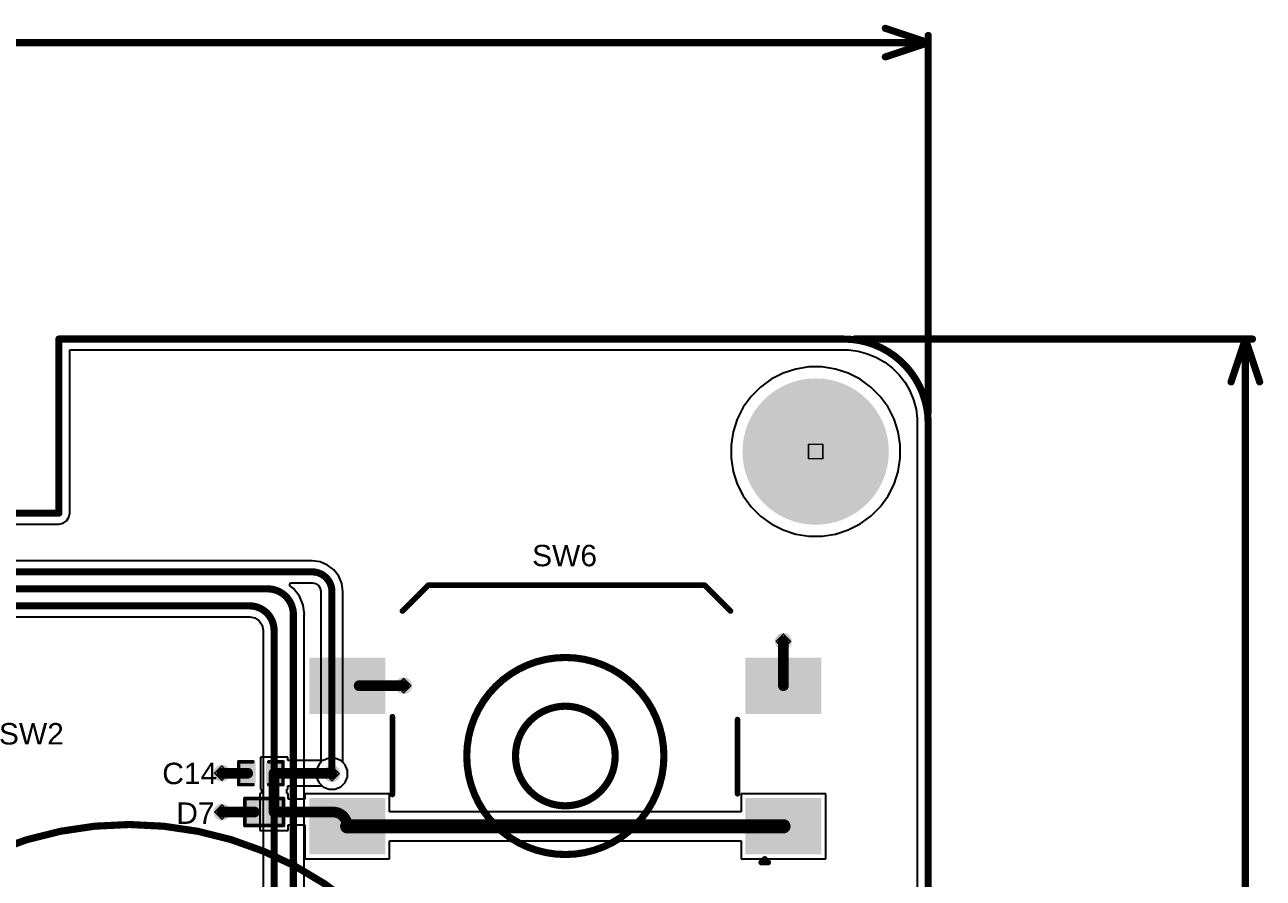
# Model space of a CAD drawing. Header units: inches. Extents: x -4 to 238, y -5 to 115.
# Drawn here: x 73.89 to 117.91, y 36.33 to 66.68 of the extents above; entities that cross this region are included whole.
import ezdxf

# ---------------------------------------------------------------- set-up
doc = ezdxf.new("R2010")
doc.units = ezdxf.units.IN
for name, color, linetype in [('Board Outline', 216, 'Continuous'), ('Bottom Layer', 5, 'Continuous'), ('Bottom Solder', 6, 'Continuous'), ('Dimensions', 6, 'Continuous'), ('Drill Drawing', 1, 'Continuous'), ('Mechanical 13', 56, 'Continuous'), ('Multi-Layer', 9, 'Continuous'), ('Pad Holes', 156, 'Continuous'), ('Top Layer', 1, 'Continuous'), ('Top Overlay', 2, 'Continuous'), ('Top Paste', 8, 'Continuous'), ('Top Solder', 216, 'Continuous'), ('Via Holes', 16, 'Continuous')]:
    doc.layers.add(name, color=color, linetype=linetype)
doc.styles.add('Arial', font='', dxfattribs={"height": 0.2})
doc.styles.get('Arial').set_extended_font_data('Arial')

# ---------------------------------------------------------------- blocks, each defined once
blk = doc.blocks.new('TL3300CF160Q__17')
at = {"layer": 'Top Layer'}
for points in [[(-6.5, 1.6), (-9, 1.6), (-9, 3.4), (-6.5, 3.4)], [(9, 1.6), (6.5, 1.6), (6.5, 3.4), (9, 3.4)], [(-6.5, -3.4), (-9, -3.4), (-9, -1.6), (-6.5, -1.6)], [(9, -3.4), (6.5, -3.4), (6.5, -1.6), (9, -1.6)]]:
    blk.add_hatch(color=1, dxfattribs=at).paths.add_polyline_path(points)
at = {"layer": 'Top Paste'}
for points in [[(-6.5, 1.6), (-9, 1.6), (-9, 3.4), (-6.5, 3.4)], [(9, 1.6), (6.5, 1.6), (6.5, 3.4), (9, 3.4)], [(-6.5, -3.4), (-9, -3.4), (-9, -1.6), (-6.5, -1.6)], [(9, -3.4), (6.5, -3.4), (6.5, -1.6), (9, -1.6)]]:
    blk.add_hatch(color=8, dxfattribs=at).paths.add_polyline_path(points)
at = {"layer": 'Top Solder'}
for points in [[(-6.398, 1.498), (-9.102, 1.498), (-9.102, 3.502), (-6.398, 3.502)], [(9.102, 1.498), (6.398, 1.498), (6.398, 3.502), (9.102, 3.502)], [(-6.398, -3.502), (-9.102, -3.502), (-9.102, -1.498), (-6.398, -1.498)], [(9.102, -3.502), (6.398, -3.502), (6.398, -1.498), (9.102, -1.498)]]:
    blk.add_hatch(color=216, dxfattribs=at).paths.add_polyline_path(points)
at = {"layer": 'Top Overlay'}
for points in [[(-4.953, 6.121, 0.2, 0.2, 0), (-5.867, 5.207, 0.2, 0.2, 0)], [(4.877, 6.121, 0.2, 0.2, 0), (-4.953, 6.121, 0.2, 0.2, 0)], [(5.791, 5.207, 0.2, 0.2, 0), (4.877, 6.121, 0.2, 0.2, 0)], [(-7.087, 3.658, 0.2, 0.2, 0), (-7.214, 3.785, 0.2, 0.2, 0)], [(-6.96, 3.785, 0.2, 0.2, 0), (-7.214, 3.785, 0.2, 0.2, 0)], [(-6.96, 3.785, 0.2, 0.2, 0), (-7.087, 3.658, 0.2, 0.2, 0)], [(-6.121, 1.342, 0.2, 0.2, 0), (-6.121, -1.295, 0.2, 0.2, 0)], [(6.147, 1.368, 0.2, 0.2, 0), (6.147, -1.397, 0.2, 0.2, 0)], [(-4.953, -6.071, 0.2, 0.2, 0), (-5.867, -5.156, 0.2, 0.2, 0)], [(5.791, -5.156, 0.2, 0.2, 0), (4.877, -6.071, 0.2, 0.2, 0)], [(4.877, -6.071, 0.2, 0.2, 0), (-4.953, -6.071, 0.2, 0.2, 0)]]:
    blk.add_lwpolyline(points, format="xyseb", dxfattribs=at)
for points in [[(-5.003, 6.121, 0.1, 0.1, 1), (-4.903, 6.121, 0.1, 0.1, 1)], [(-5.003, 6.121, 0.1, 0.1, 1), (-4.903, 6.121, 0.1, 0.1, 1)], [(4.827, 6.121, 0.1, 0.1, 1), (4.927, 6.121, 0.1, 0.1, 1)], [(4.827, 6.121, 0.1, 0.1, 1), (4.927, 6.121, 0.1, 0.1, 1)], [(-5.917, 5.207, 0.1, 0.1, 1), (-5.817, 5.207, 0.1, 0.1, 1)], [(5.741, 5.207, 0.1, 0.1, 1), (5.841, 5.207, 0.1, 0.1, 1)], [(-7.264, 3.785, 0.1, 0.1, 1), (-7.164, 3.785, 0.1, 0.1, 1)], [(-7.264, 3.785, 0.1, 0.1, 1), (-7.164, 3.785, 0.1, 0.1, 1)], [(-7.137, 3.658, 0.1, 0.1, 1), (-7.037, 3.658, 0.1, 0.1, 1)], [(-7.137, 3.658, 0.1, 0.1, 1), (-7.037, 3.658, 0.1, 0.1, 1)], [(-7.01, 3.785, 0.1, 0.1, 1), (-6.91, 3.785, 0.1, 0.1, 1)], [(-7.01, 3.785, 0.1, 0.1, 1), (-6.91, 3.785, 0.1, 0.1, 1)], [(3.503, 0, 0.254, 0.254, 1), (-3.503, 0, 0.254, 0.254, 1)], [(1.771, 0, 0.254, 0.254, 1), (-1.771, 0, 0.254, 0.254, 1)], [(-6.171, 1.342, 0.1, 0.1, 1), (-6.071, 1.342, 0.1, 0.1, 1)], [(6.097, 1.368, 0.1, 0.1, 1), (6.197, 1.368, 0.1, 0.1, 1)], [(-3.567, 0, 0.127, 0.127, 1), (-3.44, 0, 0.127, 0.127, 1)], [(-1.834, 0, 0.127, 0.127, 1), (-1.707, 0, 0.127, 0.127, 1)], [(1.707, 0, 0.127, 0.127, 1), (1.834, 0, 0.127, 0.127, 1)], [(3.44, 0, 0.127, 0.127, 1), (3.567, 0, 0.127, 0.127, 1)], [(-6.171, -1.295, 0.1, 0.1, 1), (-6.071, -1.295, 0.1, 0.1, 1)], [(6.097, -1.397, 0.1, 0.1, 1), (6.197, -1.397, 0.1, 0.1, 1)], [(-5.917, -5.156, 0.1, 0.1, 1), (-5.817, -5.156, 0.1, 0.1, 1)], [(5.741, -5.156, 0.1, 0.1, 1), (5.841, -5.156, 0.1, 0.1, 1)], [(-5.003, -6.071, 0.1, 0.1, 1), (-4.903, -6.071, 0.1, 0.1, 1)], [(-5.003, -6.071, 0.1, 0.1, 1), (-4.903, -6.071, 0.1, 0.1, 1)], [(4.827, -6.071, 0.1, 0.1, 1), (4.927, -6.071, 0.1, 0.1, 1)], [(4.827, -6.071, 0.1, 0.1, 1), (4.927, -6.071, 0.1, 0.1, 1)]]:
    blk.add_lwpolyline(points, format="xyseb", close=True, dxfattribs=at)
blk = doc.blocks.new('SOD_882_B__D___________68')
at = {"layer": 'Top Layer'}
for points in [[(-0.1, -0.4), (-0.6, -0.4), (-0.6, 0.4), (-0.1, 0.4)], [(0.6, -0.4), (0.1, -0.4), (0.1, 0.4), (0.6, 0.4)]]:
    blk.add_hatch(color=1, dxfattribs=at).paths.add_polyline_path(points)
at = {"layer": 'Top Paste'}
for points in [[(-0.1, -0.4), (-0.6, -0.4), (-0.6, 0.4), (-0.1, 0.4)], [(0.6, -0.4), (0.1, -0.4), (0.1, 0.4), (0.6, 0.4)]]:
    blk.add_hatch(color=8, dxfattribs=at).paths.add_polyline_path(points)
at = {"layer": 'Top Solder'}
for points in [[(-0.045, -0.455), (-0.655, -0.455), (-0.655, 0.455), (-0.045, 0.455)], [(0.655, -0.455), (0.045, -0.455), (0.045, 0.455), (0.655, 0.455)]]:
    blk.add_hatch(color=216, dxfattribs=at).paths.add_polyline_path(points)
at = {"layer": 'Top Overlay'}
for points in [[(-0.686, -0.483, 0.127, 0.127, 0), (-0.686, 0.483, 0.127, 0.127, 0)], [(-0.686, 0.483, 0.127, 0.127, 0), (0.686, 0.483, 0.127, 0.127, 0)], [(0.686, -0.483, 0.127, 0.127, 0), (0.686, 0.483, 0.127, 0.127, 0)], [(-0.686, -0.483, 0.127, 0.127, 0), (0.686, -0.483, 0.127, 0.127, 0)]]:
    blk.add_lwpolyline(points, format="xyseb", dxfattribs=at)
for points in [[(-0.718, 0.483, 0.0635, 0.0635, 1), (-0.654, 0.483, 0.0635, 0.0635, 1)], [(-0.718, 0.483, 0.0635, 0.0635, 1), (-0.654, 0.483, 0.0635, 0.0635, 1)], [(0.654, 0.483, 0.0635, 0.0635, 1), (0.718, 0.483, 0.0635, 0.0635, 1)], [(0.654, 0.483, 0.0635, 0.0635, 1), (0.718, 0.483, 0.0635, 0.0635, 1)], [(-0.718, -0.483, 0.0635, 0.0635, 1), (-0.654, -0.483, 0.0635, 0.0635, 1)], [(-0.718, -0.483, 0.0635, 0.0635, 1), (-0.654, -0.483, 0.0635, 0.0635, 1)], [(0.654, -0.483, 0.0635, 0.0635, 1), (0.718, -0.483, 0.0635, 0.0635, 1)], [(0.654, -0.483, 0.0635, 0.0635, 1), (0.718, -0.483, 0.0635, 0.0635, 1)]]:
    blk.add_lwpolyline(points, format="xyseb", close=True, dxfattribs=at)
blk = doc.blocks.new('C___0402_76')
at = {"layer": 'Top Layer'}
for points in [[(-0.699, -0.318), (-0.699, 0.318), (-0.241, 0.318), (-0.241, -0.318)], [(0.241, -0.318), (0.241, 0.318), (0.699, 0.318), (0.699, -0.318)]]:
    blk.add_hatch(color=1, dxfattribs=at).paths.add_polyline_path(points)
at = {"layer": 'Top Paste'}
for points in [[(-0.699, -0.318), (-0.699, 0.318), (-0.241, 0.318), (-0.241, -0.318)], [(0.241, -0.318), (0.241, 0.318), (0.699, 0.318), (0.699, -0.318)]]:
    blk.add_hatch(color=8, dxfattribs=at).paths.add_polyline_path(points)
at = {"layer": 'Top Solder'}
for points in [[(-0.759, -0.377), (-0.759, 0.377), (-0.181, 0.377), (-0.181, -0.377)], [(0.181, -0.377), (0.181, 0.377), (0.758, 0.377), (0.758, -0.377)]]:
    blk.add_hatch(color=216, dxfattribs=at).paths.add_polyline_path(points)
at = {"layer": 'Top Overlay'}
for points in [[(-0.787, -0.406, 0.127, 0.127, 0), (-0.787, 0.406, 0.127, 0.127, 0)], [(-0.787, 0.406, 0.127, 0.127, 0), (-0.279, 0.406, 0.127, 0.127, 0)], [(0.279, 0.406, 0.127, 0.127, 0), (0.787, 0.406, 0.127, 0.127, 0)], [(0.787, -0.406, 0.127, 0.127, 0), (0.787, 0.406, 0.127, 0.127, 0)], [(-0.787, -0.406, 0.127, 0.127, 0), (-0.279, -0.406, 0.127, 0.127, 0)], [(0.279, -0.406, 0.127, 0.127, 0), (0.787, -0.406, 0.127, 0.127, 0)]]:
    blk.add_lwpolyline(points, format="xyseb", dxfattribs=at)
for points in [[(-0.819, 0.406, 0.0635, 0.0635, 1), (-0.756, 0.406, 0.0635, 0.0635, 1)], [(-0.819, 0.406, 0.0635, 0.0635, 1), (-0.756, 0.406, 0.0635, 0.0635, 1)], [(-0.311, 0.406, 0.0635, 0.0635, 1), (-0.248, 0.406, 0.0635, 0.0635, 1)], [(0.248, 0.406, 0.0635, 0.0635, 1), (0.311, 0.406, 0.0635, 0.0635, 1)], [(0.756, 0.406, 0.0635, 0.0635, 1), (0.819, 0.406, 0.0635, 0.0635, 1)], [(0.756, 0.406, 0.0635, 0.0635, 1), (0.819, 0.406, 0.0635, 0.0635, 1)], [(-0.819, -0.406, 0.0635, 0.0635, 1), (-0.756, -0.406, 0.0635, 0.0635, 1)], [(-0.819, -0.406, 0.0635, 0.0635, 1), (-0.756, -0.406, 0.0635, 0.0635, 1)], [(-0.311, -0.406, 0.0635, 0.0635, 1), (-0.248, -0.406, 0.0635, 0.0635, 1)], [(0.248, -0.406, 0.0635, 0.0635, 1), (0.311, -0.406, 0.0635, 0.0635, 1)], [(0.756, -0.406, 0.0635, 0.0635, 1), (0.819, -0.406, 0.0635, 0.0635, 1)], [(0.756, -0.406, 0.0635, 0.0635, 1), (0.819, -0.406, 0.0635, 0.0635, 1)]]:
    blk.add_lwpolyline(points, format="xyseb", close=True, dxfattribs=at)

msp = doc.modelspace()

# ---------------------------------------------------------------- hatches: boundary and pattern name
at = {"layer": 'Bottom Layer'}
h = msp.add_hatch(color=5, dxfattribs=at)
edge = h.paths.add_edge_path()
edge.add_arc((102, 51.5), 2.5, 0, 360)
h = msp.add_hatch(color=5, dxfattribs=at)
edge = h.paths.add_edge_path()
edge.add_arc((100.854, 44.755), 0.3, 0, 360)
h = msp.add_hatch(color=5, dxfattribs=at)
edge = h.paths.add_edge_path()
edge.add_arc((87.356, 43.176), 0.3, 0, 360)
h = msp.add_hatch(color=5, dxfattribs=at)
edge = h.paths.add_edge_path()
edge.add_arc((80.899, 40.064), 0.3, 0, 360)
h = msp.add_hatch(color=5, dxfattribs=at)
edge = h.paths.add_edge_path()
edge.add_arc((84.808, 40.049), 0.3, 0, 360)
h = msp.add_hatch(color=5, dxfattribs=at)
edge = h.paths.add_edge_path()
edge.add_arc((80.899, 38.684), 0.3, 0, 360)
at = {"layer": 'Bottom Solder'}
h = msp.add_hatch(color=6, dxfattribs=at)
edge = h.paths.add_edge_path()
edge.add_arc((102, 51.5), 2.602, 0, 360)
at = {"layer": 'Multi-Layer'}
h = msp.add_hatch(color=9, dxfattribs=at)
edge = h.paths.add_edge_path()
edge.add_arc((102, 51.5), 2.5, 0, 360)
at = {"layer": 'Pad Holes'}
h = msp.add_hatch(color=7, dxfattribs=at)
edge = h.paths.add_edge_path()
edge.add_arc((102, 51.5), 1.5, 0, 360)
at = {"layer": 'Top Layer'}
h = msp.add_hatch(color=1, dxfattribs=at)
edge = h.paths.add_edge_path()
edge.add_arc((102, 51.5), 2.5, 0, 360)
h = msp.add_hatch(color=1, dxfattribs=at)
edge = h.paths.add_edge_path()
edge.add_arc((100.854, 44.755), 0.3, 0, 360)
h = msp.add_hatch(color=1, dxfattribs=at)
edge = h.paths.add_edge_path()
edge.add_arc((87.356, 43.176), 0.3, 0, 360)
h = msp.add_hatch(color=1, dxfattribs=at)
edge = h.paths.add_edge_path()
edge.add_arc((80.899, 40.064), 0.3, 0, 360)
h = msp.add_hatch(color=1, dxfattribs=at)
edge = h.paths.add_edge_path()
edge.add_arc((84.808, 40.049), 0.3, 0, 360)
h = msp.add_hatch(color=1, dxfattribs=at)
edge = h.paths.add_edge_path()
edge.add_arc((80.899, 38.684), 0.3, 0, 360)
at = {"layer": 'Top Solder'}
h = msp.add_hatch(color=216, dxfattribs=at)
edge = h.paths.add_edge_path()
edge.add_arc((102, 51.5), 2.602, 0, 360)
at = {"layer": 'Via Holes'}
h = msp.add_hatch(color=7, dxfattribs=at)
edge = h.paths.add_edge_path()
edge.add_arc((100.854, 44.755), 0.15, 0, 360)
h = msp.add_hatch(color=7, dxfattribs=at)
edge = h.paths.add_edge_path()
edge.add_arc((87.356, 43.176), 0.15, 0, 360)
h = msp.add_hatch(color=7, dxfattribs=at)
edge = h.paths.add_edge_path()
edge.add_arc((80.899, 40.064), 0.15, 0, 360)
h = msp.add_hatch(color=7, dxfattribs=at)
edge = h.paths.add_edge_path()
edge.add_arc((84.808, 40.049), 0.15, 0, 360)
h = msp.add_hatch(color=7, dxfattribs=at)
edge = h.paths.add_edge_path()
edge.add_arc((80.899, 38.684), 0.15, 0, 360)

# ---------------------------------------------------------------- linework, layer by layer
at = {"layer": 'Board Outline'}
for points in [[(75.106, 55.5, 0.254, 0.254, 0), (103, 55.5, 0.254, 0.254, 0)], [(75.106, 49.312, 0.254, 0.254, 0), (75.106, 55.5, 0.254, 0.254, 0)], [(103, 55.5, 0.254, 0.254, -0.414214), (106, 52.5, 0.254, 0.254, 0)], [(106, 52.5, 0.254, 0.254, 0), (106, -1.007, 0.254, 0.254, 0)], [(26.924, 49.312, 0.254, 0.254, 0), (75.106, 49.312, 0.254, 0.254, 0)]]:
    msp.add_lwpolyline(points, format="xyseb", dxfattribs=at)
for points in [[(75.042, 55.5, 0.127, 0.127, 1), (75.169, 55.5, 0.127, 0.127, 1)], [(75.042, 55.5, 0.127, 0.127, 1), (75.169, 55.5, 0.127, 0.127, 1)], [(102.937, 55.5, 0.127, 0.127, 1), (103.064, 55.5, 0.127, 0.127, 1)], [(102.937, 55.5, 0.127, 0.127, 1), (103.064, 55.5, 0.127, 0.127, 1)], [(105.937, 52.5, 0.127, 0.127, 1), (106.064, 52.5, 0.127, 0.127, 1)], [(105.937, 52.5, 0.127, 0.127, 1), (106.064, 52.5, 0.127, 0.127, 1)], [(75.042, 49.312, 0.127, 0.127, 1), (75.169, 49.312, 0.127, 0.127, 1)], [(75.042, 49.312, 0.127, 0.127, 1), (75.169, 49.312, 0.127, 0.127, 1)]]:
    msp.add_lwpolyline(points, format="xyseb", close=True, dxfattribs=at)
at = {"layer": 'Bottom Layer'}
for p, q in [((75.494, 49.312), (75.494, 55.112)), ((75.494, 55.112), (103, 55.112)), ((103, 55.112), (103.171, 55.112)), ((103.171, 55.112), (103.511, 55.067)), ((103.511, 55.067), (103.841, 54.978)), ((103.841, 54.978), (104.158, 54.847)), ((104.158, 54.847), (104.454, 54.676)), ((104.454, 54.676), (104.726, 54.468)), ((100.845, 54.288), (100.423, 54.073)), ((101.296, 54.434), (100.845, 54.288)), ((101.763, 54.508), (101.296, 54.434)), ((102.237, 54.508), (101.763, 54.508)), ((102.704, 54.434), (102.237, 54.508)), ((103.155, 54.288), (102.704, 54.434)), ((103.577, 54.073), (103.155, 54.288)), ((104.726, 54.468), (104.968, 54.226)), ((104.968, 54.226), (105.176, 53.954)), ((100.04, 53.794), (99.706, 53.46)), ((100.423, 54.073), (100.04, 53.794)), ((103.96, 53.794), (103.577, 54.073)), ((104.294, 53.46), (103.96, 53.794)), ((105.176, 53.954), (105.347, 53.658)), ((99.706, 53.46), (99.427, 53.077)), ((104.573, 53.077), (104.294, 53.46)), ((105.347, 53.658), (105.478, 53.341)), ((105.478, 53.341), (105.567, 53.011)), ((99.427, 53.077), (99.212, 52.655)), ((104.788, 52.655), (104.573, 53.077)), ((105.567, 53.011), (105.612, 52.671)), ((99.212, 52.655), (99.066, 52.204)), ((104.934, 52.204), (104.788, 52.655)), ((105.612, 52.671), (105.612, 52.5)), ((105.612, 52.5), (105.612, -1.007)), ((99.066, 52.204), (98.992, 51.737)), ((105.008, 51.737), (104.934, 52.204)), ((98.992, 51.737), (98.992, 51.263)), ((105.008, 51.263), (105.008, 51.737)), ((98.992, 51.263), (99.066, 50.796)), ((104.934, 50.796), (105.008, 51.263)), ((99.066, 50.796), (99.212, 50.345)), ((104.788, 50.345), (104.934, 50.796)), ((99.212, 50.345), (99.427, 49.923)), ((104.573, 49.923), (104.788, 50.345)), ((99.427, 49.923), (99.706, 49.54)), ((104.294, 49.54), (104.573, 49.923)), ((75.464, 49.163), (75.494, 49.312)), ((99.706, 49.54), (100.04, 49.206)), ((103.96, 49.206), (104.294, 49.54)), ((60.331, 48.924), (75.106, 48.924)), ((75.106, 48.924), (75.254, 48.953)), ((75.254, 48.953), (75.38, 49.037)), ((75.38, 49.037), (75.464, 49.163)), ((100.04, 49.206), (100.423, 48.927)), ((100.423, 48.927), (100.845, 48.712)), ((103.155, 48.712), (103.577, 48.927)), ((103.577, 48.927), (103.96, 49.206)), ((100.845, 48.712), (101.296, 48.566)), ((101.296, 48.566), (101.763, 48.492)), ((101.763, 48.492), (102.237, 48.492)), ((102.237, 48.492), (102.704, 48.566)), ((102.704, 48.566), (103.155, 48.712)), ((84.108, 47.611), (46.775, 47.611)), ((84.39, 47.576), (84.108, 47.613)), ((84.108, 47.613), (84.108, 47.611)), ((84.653, 47.467), (84.39, 47.576)), ((84.879, 47.293), (84.653, 47.467)), ((85.052, 47.068), (84.879, 47.293)), ((83.306, 46.738), (83.338, 46.834)), ((83.449, 46.628), (83.306, 46.738)), ((83.338, 46.834), (84.108, 46.834)), ((84.108, 46.834), (84.11, 46.834)), ((84.11, 46.834), (84.227, 46.811)), ((84.227, 46.811), (84.329, 46.743)), ((84.329, 46.743), (84.396, 46.642)), ((85.161, 46.805), (85.052, 47.068)), ((85.198, 46.523), (85.161, 46.805)), ((83.656, 46.357), (83.449, 46.628)), ((83.787, 46.043), (83.656, 46.357)), ((84.396, 46.642), (84.42, 46.525)), ((84.42, 46.525), (84.419, 46.523)), ((84.419, 46.523), (84.419, 40.444)), ((85.196, 40.444), (85.196, 46.523)), ((85.196, 46.523), (85.198, 46.523)), ((83.831, 45.705), (83.787, 46.043)), ((63.897, 45.624), (81.882, 45.624)), ((81.882, 45.624), (81.893, 45.626)), ((81.893, 45.626), (82.069, 45.591)), ((82.069, 45.591), (82.226, 45.486)), ((82.226, 45.486), (82.332, 45.328)), ((83.827, 21.811), (83.827, 45.705)), ((83.827, 45.705), (83.831, 45.705)), ((82.332, 45.328), (82.367, 45.152)), ((82.367, 45.152), (82.365, 45.142)), ((82.365, 45.142), (82.365, 18.935)), ((84.338, 40.363), (84.254, 40.159)), ((84.254, 40.159), (84.254, 39.939)), ((84.419, 40.444), (84.338, 40.363)), ((85.277, 40.363), (85.196, 40.444)), ((85.362, 40.159), (85.277, 40.363)), ((85.362, 39.939), (85.362, 40.159)), ((84.254, 39.939), (84.338, 39.735)), ((84.338, 39.735), (84.494, 39.579)), ((85.121, 39.579), (85.277, 39.735)), ((85.277, 39.735), (85.362, 39.939)), ((84.494, 39.579), (84.697, 39.495)), ((84.697, 39.495), (84.918, 39.495)), ((84.918, 39.495), (85.121, 39.579))]:
    msp.add_line(p, q, dxfattribs=at)
for points in [[(46.38, 47.222, 0.254, 0.254, 0), (84.108, 47.222, 0.254, 0.254, 0)], [(84.108, 47.222, 0.254, 0.254, -0.414214), (84.808, 46.523, 0.254, 0.254, 0)], [(45.568, 46.618, 0.254, 0.254, 0), (82.526, 46.618, 0.254, 0.254, 0)], [(82.526, 46.618, 0.254, 0.254, -0.414214), (83.439, 45.705, 0.254, 0.254, 0)], [(84.808, 40.049, 0.254, 0.254, 0), (84.808, 46.523, 0.254, 0.254, 0)], [(44.628, 46.013, 0.254, 0.254, 0), (81.882, 46.013, 0.254, 0.254, 0)], [(81.882, 46.013, 0.254, 0.254, -0.414214), (82.753, 45.142, 0.254, 0.254, 0)], [(83.439, 21.811, 0.254, 0.254, 0), (83.439, 45.705, 0.254, 0.254, 0)], [(82.753, 18.591, 0.254, 0.254, 0), (82.753, 45.142, 0.254, 0.254, 0)]]:
    msp.add_lwpolyline(points, format="xyseb", dxfattribs=at)
for points in [[(84.044, 47.222, 0.127, 0.127, 1), (84.171, 47.222, 0.127, 0.127, 1)], [(84.044, 47.222, 0.127, 0.127, 1), (84.171, 47.222, 0.127, 0.127, 1)], [(82.463, 46.618, 0.127, 0.127, 1), (82.59, 46.618, 0.127, 0.127, 1)], [(82.463, 46.618, 0.127, 0.127, 1), (82.59, 46.618, 0.127, 0.127, 1)], [(84.744, 46.523, 0.127, 0.127, 1), (84.871, 46.523, 0.127, 0.127, 1)], [(84.744, 46.523, 0.127, 0.127, 1), (84.871, 46.523, 0.127, 0.127, 1)], [(81.819, 46.013, 0.127, 0.127, 1), (81.946, 46.013, 0.127, 0.127, 1)], [(81.819, 46.013, 0.127, 0.127, 1), (81.946, 46.013, 0.127, 0.127, 1)], [(83.376, 45.705, 0.127, 0.127, 1), (83.502, 45.705, 0.127, 0.127, 1)], [(83.376, 45.705, 0.127, 0.127, 1), (83.502, 45.705, 0.127, 0.127, 1)], [(82.69, 45.142, 0.127, 0.127, 1), (82.817, 45.142, 0.127, 0.127, 1)], [(82.69, 45.142, 0.127, 0.127, 1), (82.817, 45.142, 0.127, 0.127, 1)], [(84.744, 40.049, 0.127, 0.127, 1), (84.871, 40.049, 0.127, 0.127, 1)]]:
    msp.add_lwpolyline(points, format="xyseb", close=True, dxfattribs=at)
at = {"layer": 'Dimensions'}
for points in [[(104.476, 66.548, 0.254, 0.254, 0), (106, 66.04, 0.254, 0.254, 0)], [(56.599, 66.04, 0.254, 0.254, 0), (106, 66.04, 0.254, 0.254, 0)], [(104.476, 65.532, 0.254, 0.254, 0), (106, 66.04, 0.254, 0.254, 0)], [(106, 52.881, 0.254, 0.254, 0), (106, 66.294, 0.254, 0.254, 0)], [(103.381, 55.5, 0.254, 0.254, 0), (117.526, 55.5, 0.254, 0.254, 0)], [(116.764, 53.976, 0.254, 0.254, 0), (117.272, 55.5, 0.254, 0.254, 0)], [(117.272, 55.5, 0.254, 0.254, 0), (117.78, 53.976, 0.254, 0.254, 0)], [(117.272, 30.706, 0.254, 0.254, 0), (117.272, 55.5, 0.254, 0.254, 0)]]:
    msp.add_lwpolyline(points, format="xyseb", dxfattribs=at)
for points in [[(104.413, 66.548, 0.127, 0.127, 1), (104.54, 66.548, 0.127, 0.127, 1)], [(105.937, 66.294, 0.127, 0.127, 1), (106.064, 66.294, 0.127, 0.127, 1)], [(105.937, 66.04, 0.127, 0.127, 1), (106.064, 66.04, 0.127, 0.127, 1)], [(105.937, 66.04, 0.127, 0.127, 1), (106.064, 66.04, 0.127, 0.127, 1)], [(105.937, 66.04, 0.127, 0.127, 1), (106.064, 66.04, 0.127, 0.127, 1)], [(104.413, 65.532, 0.127, 0.127, 1), (104.54, 65.532, 0.127, 0.127, 1)], [(103.318, 55.5, 0.127, 0.127, 1), (103.445, 55.5, 0.127, 0.127, 1)], [(117.208, 55.5, 0.127, 0.127, 1), (117.335, 55.5, 0.127, 0.127, 1)], [(117.208, 55.5, 0.127, 0.127, 1), (117.335, 55.5, 0.127, 0.127, 1)], [(117.208, 55.5, 0.127, 0.127, 1), (117.335, 55.5, 0.127, 0.127, 1)], [(117.462, 55.5, 0.127, 0.127, 1), (117.589, 55.5, 0.127, 0.127, 1)], [(116.7, 53.976, 0.127, 0.127, 1), (116.827, 53.976, 0.127, 0.127, 1)], [(117.716, 53.976, 0.127, 0.127, 1), (117.843, 53.976, 0.127, 0.127, 1)], [(105.937, 52.881, 0.127, 0.127, 1), (106.064, 52.881, 0.127, 0.127, 1)]]:
    msp.add_lwpolyline(points, format="xyseb", close=True, dxfattribs=at)
at = {"layer": 'Drill Drawing'}
for points in [[(101.746, 51.754, 0.0508, 0.0508, 0), (102.254, 51.754, 0.0508, 0.0508, 0)], [(101.746, 51.246, 0.0508, 0.0508, 0), (101.746, 51.754, 0.0508, 0.0508, 0)], [(102.254, 51.246, 0.0508, 0.0508, 0), (102.254, 51.754, 0.0508, 0.0508, 0)], [(101.746, 51.246, 0.0508, 0.0508, 0), (102.254, 51.246, 0.0508, 0.0508, 0)], [(100.6, 44.755, 0.0508, 0.0508, 0), (100.854, 45.009, 0.0508, 0.0508, 0)], [(100.854, 45.009, 0.0508, 0.0508, 0), (101.108, 44.755, 0.0508, 0.0508, 0)], [(100.6, 44.755, 0.0508, 0.0508, 0), (100.854, 44.501, 0.0508, 0.0508, 0)], [(100.854, 44.501, 0.0508, 0.0508, 0), (101.108, 44.755, 0.0508, 0.0508, 0)], [(87.102, 43.176, 0.0508, 0.0508, 0), (87.356, 43.43, 0.0508, 0.0508, 0)], [(87.102, 43.176, 0.0508, 0.0508, 0), (87.356, 42.922, 0.0508, 0.0508, 0)], [(87.356, 43.43, 0.0508, 0.0508, 0), (87.61, 43.176, 0.0508, 0.0508, 0)], [(87.356, 42.922, 0.0508, 0.0508, 0), (87.61, 43.176, 0.0508, 0.0508, 0)], [(80.645, 40.064, 0.0508, 0.0508, 0), (80.899, 40.318, 0.0508, 0.0508, 0)], [(80.645, 40.064, 0.0508, 0.0508, 0), (80.899, 39.81, 0.0508, 0.0508, 0)], [(80.899, 40.318, 0.0508, 0.0508, 0), (81.153, 40.064, 0.0508, 0.0508, 0)], [(80.899, 39.81, 0.0508, 0.0508, 0), (81.153, 40.064, 0.0508, 0.0508, 0)], [(84.554, 40.049, 0.0508, 0.0508, 0), (84.808, 40.303, 0.0508, 0.0508, 0)], [(84.554, 40.049, 0.0508, 0.0508, 0), (84.808, 39.795, 0.0508, 0.0508, 0)], [(84.808, 40.303, 0.0508, 0.0508, 0), (85.062, 40.049, 0.0508, 0.0508, 0)], [(84.808, 39.795, 0.0508, 0.0508, 0), (85.062, 40.049, 0.0508, 0.0508, 0)], [(80.645, 38.684, 0.0508, 0.0508, 0), (80.899, 38.938, 0.0508, 0.0508, 0)], [(80.899, 38.938, 0.0508, 0.0508, 0), (81.153, 38.684, 0.0508, 0.0508, 0)], [(80.645, 38.684, 0.0508, 0.0508, 0), (80.899, 38.43, 0.0508, 0.0508, 0)], [(80.899, 38.43, 0.0508, 0.0508, 0), (81.153, 38.684, 0.0508, 0.0508, 0)]]:
    msp.add_lwpolyline(points, format="xyseb", dxfattribs=at)
for points in [[(101.733, 51.754, 0.0254, 0.0254, 1), (101.759, 51.754, 0.0254, 0.0254, 1)], [(101.733, 51.754, 0.0254, 0.0254, 1), (101.759, 51.754, 0.0254, 0.0254, 1)], [(102.241, 51.754, 0.0254, 0.0254, 1), (102.267, 51.754, 0.0254, 0.0254, 1)], [(102.241, 51.754, 0.0254, 0.0254, 1), (102.267, 51.754, 0.0254, 0.0254, 1)], [(101.733, 51.246, 0.0254, 0.0254, 1), (101.759, 51.246, 0.0254, 0.0254, 1)], [(101.733, 51.246, 0.0254, 0.0254, 1), (101.759, 51.246, 0.0254, 0.0254, 1)], [(102.241, 51.246, 0.0254, 0.0254, 1), (102.267, 51.246, 0.0254, 0.0254, 1)], [(102.241, 51.246, 0.0254, 0.0254, 1), (102.267, 51.246, 0.0254, 0.0254, 1)], [(100.842, 45.009, 0.0254, 0.0254, 1), (100.867, 45.009, 0.0254, 0.0254, 1)], [(100.842, 45.009, 0.0254, 0.0254, 1), (100.867, 45.009, 0.0254, 0.0254, 1)], [(100.588, 44.755, 0.0254, 0.0254, 1), (100.613, 44.755, 0.0254, 0.0254, 1)], [(100.588, 44.755, 0.0254, 0.0254, 1), (100.613, 44.755, 0.0254, 0.0254, 1)], [(100.842, 44.501, 0.0254, 0.0254, 1), (100.867, 44.501, 0.0254, 0.0254, 1)], [(100.842, 44.501, 0.0254, 0.0254, 1), (100.867, 44.501, 0.0254, 0.0254, 1)], [(101.096, 44.755, 0.0254, 0.0254, 1), (101.121, 44.755, 0.0254, 0.0254, 1)], [(101.096, 44.755, 0.0254, 0.0254, 1), (101.121, 44.755, 0.0254, 0.0254, 1)], [(87.089, 43.176, 0.0254, 0.0254, 1), (87.114, 43.176, 0.0254, 0.0254, 1)], [(87.089, 43.176, 0.0254, 0.0254, 1), (87.114, 43.176, 0.0254, 0.0254, 1)], [(87.343, 43.43, 0.0254, 0.0254, 1), (87.368, 43.43, 0.0254, 0.0254, 1)], [(87.343, 43.43, 0.0254, 0.0254, 1), (87.368, 43.43, 0.0254, 0.0254, 1)], [(87.597, 43.176, 0.0254, 0.0254, 1), (87.622, 43.176, 0.0254, 0.0254, 1)], [(87.597, 43.176, 0.0254, 0.0254, 1), (87.622, 43.176, 0.0254, 0.0254, 1)], [(87.343, 42.922, 0.0254, 0.0254, 1), (87.368, 42.922, 0.0254, 0.0254, 1)], [(87.343, 42.922, 0.0254, 0.0254, 1), (87.368, 42.922, 0.0254, 0.0254, 1)], [(80.632, 40.064, 0.0254, 0.0254, 1), (80.658, 40.064, 0.0254, 0.0254, 1)], [(80.632, 40.064, 0.0254, 0.0254, 1), (80.658, 40.064, 0.0254, 0.0254, 1)], [(80.886, 40.318, 0.0254, 0.0254, 1), (80.912, 40.318, 0.0254, 0.0254, 1)], [(80.886, 40.318, 0.0254, 0.0254, 1), (80.912, 40.318, 0.0254, 0.0254, 1)], [(81.14, 40.064, 0.0254, 0.0254, 1), (81.166, 40.064, 0.0254, 0.0254, 1)], [(81.14, 40.064, 0.0254, 0.0254, 1), (81.166, 40.064, 0.0254, 0.0254, 1)], [(84.541, 40.049, 0.0254, 0.0254, 1), (84.566, 40.049, 0.0254, 0.0254, 1)], [(84.541, 40.049, 0.0254, 0.0254, 1), (84.566, 40.049, 0.0254, 0.0254, 1)], [(84.795, 40.303, 0.0254, 0.0254, 1), (84.82, 40.303, 0.0254, 0.0254, 1)], [(84.795, 40.303, 0.0254, 0.0254, 1), (84.82, 40.303, 0.0254, 0.0254, 1)], [(85.049, 40.049, 0.0254, 0.0254, 1), (85.074, 40.049, 0.0254, 0.0254, 1)], [(85.049, 40.049, 0.0254, 0.0254, 1), (85.074, 40.049, 0.0254, 0.0254, 1)], [(80.886, 39.81, 0.0254, 0.0254, 1), (80.912, 39.81, 0.0254, 0.0254, 1)], [(80.886, 39.81, 0.0254, 0.0254, 1), (80.912, 39.81, 0.0254, 0.0254, 1)], [(84.795, 39.795, 0.0254, 0.0254, 1), (84.82, 39.795, 0.0254, 0.0254, 1)], [(84.795, 39.795, 0.0254, 0.0254, 1), (84.82, 39.795, 0.0254, 0.0254, 1)], [(80.886, 38.938, 0.0254, 0.0254, 1), (80.912, 38.938, 0.0254, 0.0254, 1)], [(80.886, 38.938, 0.0254, 0.0254, 1), (80.912, 38.938, 0.0254, 0.0254, 1)], [(80.632, 38.684, 0.0254, 0.0254, 1), (80.658, 38.684, 0.0254, 0.0254, 1)], [(80.632, 38.684, 0.0254, 0.0254, 1), (80.658, 38.684, 0.0254, 0.0254, 1)], [(80.886, 38.43, 0.0254, 0.0254, 1), (80.912, 38.43, 0.0254, 0.0254, 1)], [(80.886, 38.43, 0.0254, 0.0254, 1), (80.912, 38.43, 0.0254, 0.0254, 1)], [(81.14, 38.684, 0.0254, 0.0254, 1), (81.166, 38.684, 0.0254, 0.0254, 1)], [(81.14, 38.684, 0.0254, 0.0254, 1), (81.166, 38.684, 0.0254, 0.0254, 1)]]:
    msp.add_lwpolyline(points, format="xyseb", close=True, dxfattribs=at)
at = {"layer": 'Mechanical 13'}
msp.add_lwpolyline([(90.1, 25.74, 0.254, 0.254, 1), (65.1, 25.74, 0.254, 0.254, 1)], format="xyseb", close=True, dxfattribs=at)
at = {"layer": 'Top Layer'}
for p, q in [((75.494, 49.312), (75.494, 55.112)), ((75.494, 55.112), (103, 55.112)), ((103, 55.112), (103.171, 55.112)), ((103.171, 55.112), (103.511, 55.067)), ((103.511, 55.067), (103.841, 54.978)), ((103.841, 54.978), (104.158, 54.847)), ((104.158, 54.847), (104.454, 54.676)), ((104.454, 54.676), (104.726, 54.468)), ((100.845, 54.288), (100.423, 54.073)), ((101.296, 54.434), (100.845, 54.288)), ((101.763, 54.508), (101.296, 54.434)), ((102.237, 54.508), (101.763, 54.508)), ((102.704, 54.434), (102.237, 54.508)), ((103.155, 54.288), (102.704, 54.434)), ((103.577, 54.073), (103.155, 54.288)), ((104.726, 54.468), (104.968, 54.226)), ((104.968, 54.226), (105.176, 53.954)), ((100.04, 53.794), (99.706, 53.46)), ((100.423, 54.073), (100.04, 53.794)), ((103.96, 53.794), (103.577, 54.073)), ((104.294, 53.46), (103.96, 53.794)), ((105.176, 53.954), (105.347, 53.658)), ((99.706, 53.46), (99.427, 53.077)), ((104.573, 53.077), (104.294, 53.46)), ((105.347, 53.658), (105.478, 53.341)), ((105.478, 53.341), (105.567, 53.011)), ((99.427, 53.077), (99.212, 52.655)), ((104.788, 52.655), (104.573, 53.077)), ((105.567, 53.011), (105.612, 52.671)), ((99.212, 52.655), (99.066, 52.204)), ((104.934, 52.204), (104.788, 52.655)), ((105.612, 52.671), (105.612, 52.5)), ((105.612, 52.5), (105.612, -1.007)), ((99.066, 52.204), (98.992, 51.737)), ((105.008, 51.737), (104.934, 52.204)), ((98.992, 51.737), (98.992, 51.263)), ((105.008, 51.263), (105.008, 51.737)), ((98.992, 51.263), (99.066, 50.796)), ((104.934, 50.796), (105.008, 51.263)), ((99.066, 50.796), (99.212, 50.345)), ((104.788, 50.345), (104.934, 50.796)), ((99.212, 50.345), (99.427, 49.923)), ((104.573, 49.923), (104.788, 50.345)), ((99.427, 49.923), (99.706, 49.54)), ((104.294, 49.54), (104.573, 49.923)), ((75.464, 49.163), (75.494, 49.312)), ((99.706, 49.54), (100.04, 49.206)), ((103.96, 49.206), (104.294, 49.54)), ((60.331, 48.924), (75.106, 48.924)), ((75.106, 48.924), (75.254, 48.953)), ((75.254, 48.953), (75.38, 49.037)), ((75.38, 49.037), (75.464, 49.163)), ((100.04, 49.206), (100.423, 48.927)), ((100.423, 48.927), (100.845, 48.712)), ((103.155, 48.712), (103.577, 48.927)), ((103.577, 48.927), (103.96, 49.206)), ((100.845, 48.712), (101.296, 48.566)), ((101.296, 48.566), (101.763, 48.492)), ((101.763, 48.492), (102.237, 48.492)), ((102.237, 48.492), (102.704, 48.566)), ((102.704, 48.566), (103.155, 48.712)), ((83.236, 40.635), (82.271, 40.635)), ((82.271, 40.635), (82.271, 39.492)), ((83.236, 40.517), (83.236, 40.635)), ((84.492, 40.517), (83.236, 40.517)), ((84.494, 40.519), (84.492, 40.517)), ((84.697, 40.603), (84.494, 40.519)), ((84.918, 40.603), (84.697, 40.603)), ((85.121, 40.519), (84.918, 40.603)), ((85.277, 40.363), (85.121, 40.519)), ((85.362, 40.159), (85.277, 40.363)), ((85.362, 39.939), (85.362, 40.159)), ((85.121, 39.579), (85.277, 39.735)), ((85.277, 39.735), (85.362, 39.939)), ((82.3, 39.338), (82.249, 39.338)), ((82.249, 39.338), (82.249, 38.03)), ((82.271, 39.492), (82.3, 39.492)), ((82.3, 39.492), (82.3, 39.338)), ((83.206, 39.338), (83.206, 39.492)), ((83.206, 39.492), (83.236, 39.492)), ((83.257, 39.338), (83.206, 39.338)), ((83.236, 39.492), (83.236, 39.611)), ((83.236, 39.611), (84.463, 39.611)), ((83.257, 39.137), (83.257, 39.338)), ((86.858, 39.33), (83.85, 39.33)), ((83.85, 39.33), (83.85, 39.137)), ((84.463, 39.611), (84.494, 39.579)), ((84.494, 39.579), (84.697, 39.495)), ((84.697, 39.495), (84.918, 39.495)), ((84.918, 39.495), (85.121, 39.579)), ((86.858, 38.693), (86.858, 39.33)), ((102.358, 39.33), (99.35, 39.33)), ((99.35, 39.33), (99.35, 38.693)), ((102.358, 37.022), (102.358, 39.33)), ((83.85, 39.137), (83.257, 39.137)), ((99.35, 38.693), (86.858, 38.693)), ((82.249, 38.03), (83.257, 38.03)), ((83.257, 38.03), (83.257, 38.23)), ((83.257, 38.23), (83.85, 38.23)), ((83.85, 38.23), (83.85, 37.022)), ((86.858, 37.022), (86.858, 37.658)), ((86.858, 37.658), (99.35, 37.658)), ((99.35, 37.658), (99.35, 37.022)), ((83.85, 37.022), (86.858, 37.022)), ((99.35, 37.022), (102.358, 37.022))]:
    msp.add_line(p, q, dxfattribs=at)
for points in [[(100.854, 43.176, 0.381, 0.381, 0), (100.854, 44.755, 0.381, 0.381, 0)], [(85.776, 43.176, 0.381, 0.381, 0), (87.356, 43.176, 0.381, 0.381, 0)], [(80.899, 40.064, 0.381, 0.381, 0), (81.813, 40.064, 0.381, 0.381, 0)], [(82.753, 40.064, 0.381, 0.381, 0), (84.808, 40.064, 0.381, 0.381, 0)], [(82.753, 38.684, 0.381, 0.381, 0), (82.753, 40.064, 0.381, 0.381, 0)], [(84.808, 40.049, 0.381, 0.381, 0), (84.808, 40.064, 0.381, 0.381, 0)], [(80.899, 38.684, 0.381, 0.381, 0), (82.053, 38.684, 0.381, 0.381, 0)], [(82.753, 38.684, 0.381, 0.381, 0), (84.846, 38.684, 0.381, 0.381, 0)], [(84.846, 38.684, 0.381, 0.381, -0.414214), (85.354, 38.176, 0.381, 0.381, 0)], [(85.354, 38.176, 0.508, 0.508, 0), (100.854, 38.176, 0.508, 0.508, 0)]]:
    msp.add_lwpolyline(points, format="xyseb", dxfattribs=at)
for points in [[(100.759, 44.755, 0.191, 0.191, 1), (100.949, 44.755, 0.191, 0.191, 1)], [(85.681, 43.176, 0.191, 0.191, 1), (85.871, 43.176, 0.191, 0.191, 1)], [(87.26, 43.176, 0.191, 0.191, 1), (87.451, 43.176, 0.191, 0.191, 1)], [(100.759, 43.176, 0.191, 0.191, 1), (100.949, 43.176, 0.191, 0.191, 1)], [(80.804, 40.064, 0.191, 0.191, 1), (80.994, 40.064, 0.191, 0.191, 1)], [(81.718, 40.064, 0.191, 0.191, 1), (81.909, 40.064, 0.191, 0.191, 1)], [(82.658, 40.064, 0.191, 0.191, 1), (82.848, 40.064, 0.191, 0.191, 1)], [(82.658, 40.064, 0.191, 0.191, 1), (82.848, 40.064, 0.191, 0.191, 1)], [(84.712, 40.064, 0.191, 0.191, 1), (84.903, 40.064, 0.191, 0.191, 1)], [(84.712, 40.064, 0.191, 0.191, 1), (84.903, 40.064, 0.191, 0.191, 1)], [(84.712, 40.049, 0.191, 0.191, 1), (84.903, 40.049, 0.191, 0.191, 1)], [(80.804, 38.684, 0.191, 0.191, 1), (80.994, 38.684, 0.191, 0.191, 1)], [(81.958, 38.684, 0.191, 0.191, 1), (82.148, 38.684, 0.191, 0.191, 1)], [(82.658, 38.684, 0.191, 0.191, 1), (82.848, 38.684, 0.191, 0.191, 1)], [(82.658, 38.684, 0.191, 0.191, 1), (82.848, 38.684, 0.191, 0.191, 1)], [(84.751, 38.684, 0.191, 0.191, 1), (84.941, 38.684, 0.191, 0.191, 1)], [(84.751, 38.684, 0.191, 0.191, 1), (84.941, 38.684, 0.191, 0.191, 1)], [(85.227, 38.176, 0.254, 0.254, 1), (85.481, 38.176, 0.254, 0.254, 1)], [(85.259, 38.176, 0.191, 0.191, 1), (85.449, 38.176, 0.191, 0.191, 1)], [(100.727, 38.176, 0.254, 0.254, 1), (100.981, 38.176, 0.254, 0.254, 1)]]:
    msp.add_lwpolyline(points, format="xyseb", close=True, dxfattribs=at)

# ---------------------------------------------------------------- block references
at = {"rotation": 180}
msp.add_blockref('TL3300CF160Q__17', (93.104, 40.676), dxfattribs=at)
for name, p in [('C___0402_76', (82.283, 40.064)), ('SOD_882_B__D___________68', (82.403, 38.684))]:
    msp.add_blockref(name, p)

# ---------------------------------------------------------------- texts
at = {"layer": 'Top Overlay', "style": 'Arial'}
for s, p in [('SW6', (91.923, 47.422)), ('SW2', (72.975, 41.085)), ('C14', (78.779, 39.675)), ('D7', (79.279, 38.263))]:
    msp.add_text(s, height=0.762, dxfattribs=at).set_placement(p)

doc.saveas('drawing.dxf')
